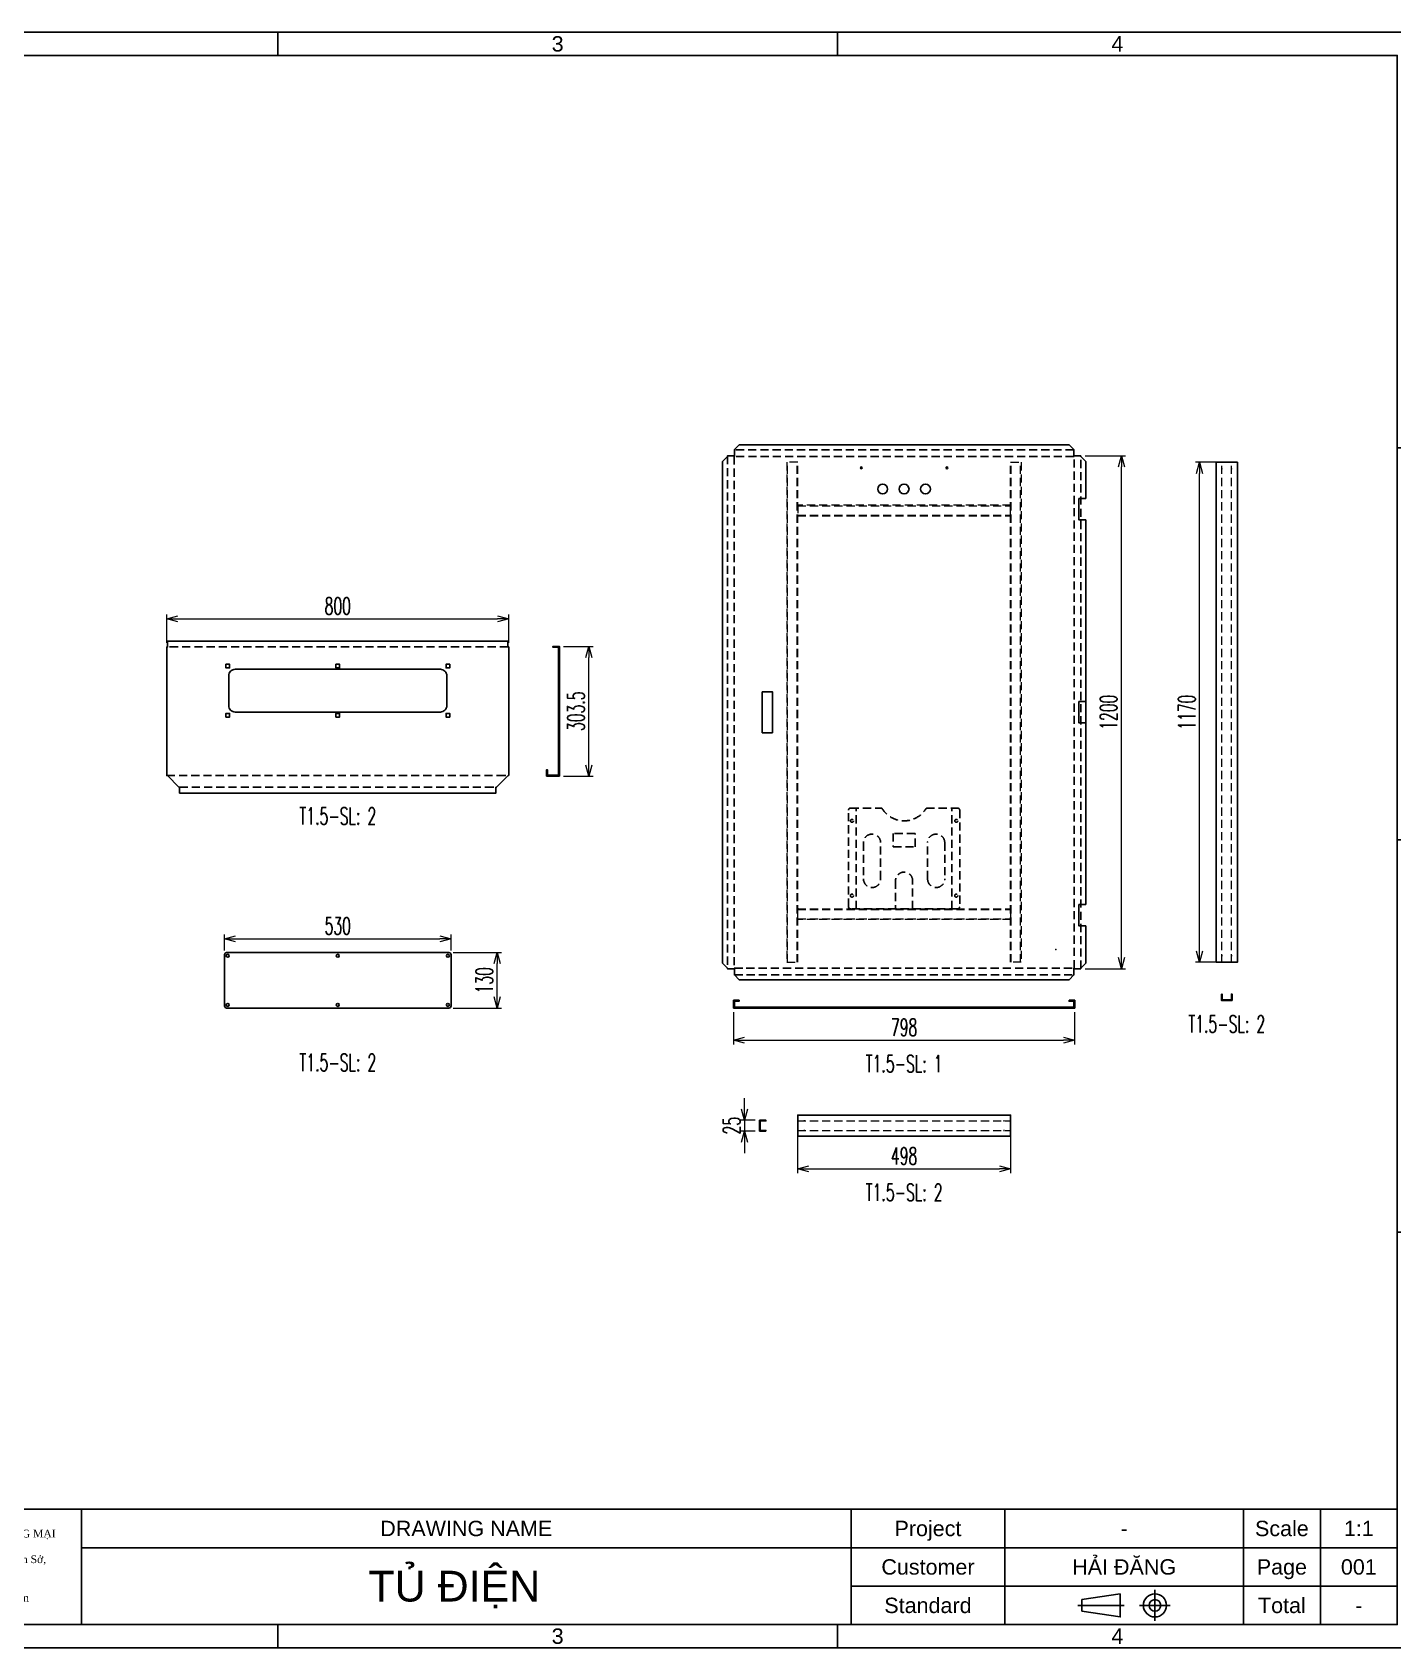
# Model space of a CAD drawing. Header units: millimetres. Extents: x 123558 to 149079, y -1073 to 14418.
# Drawn here: x 136349 to 139532, y 8184 to 11964 of the extents above; entities that cross this region are included whole.
import ezdxf
from ezdxf.enums import TextEntityAlignment as Align

# ---------------------------------------------------------------- set-up
doc = ezdxf.new("R2010")
doc.units = ezdxf.units.MM
doc.header["$LTSCALE"] = 3
doc.linetypes.add('HIDDEN', pattern=[9.525, 6.35, -3.175])
for name, color, linetype in [('@.DM. NÉT CHÍNH', 7, 'Continuous'), ('@.HIDDEN', 8, 'HIDDEN'), ('@.TEXT', 7, 'Continuous'), ('@.VISIBLE', 7, 'Continuous'), ('Ann_green', 3, 'Continuous'), ('dim', 7, 'Continuous')]:
    doc.layers.add(name, color=color, linetype=linetype)
doc.layers.add('@.DM. NÉT ĐỨT', color=8, linetype='HIDDEN', lineweight=9)
doc.styles.add('Ann_w01', font='romans.shx', dxfattribs={"width": 0.6, "bigfont": 'chineset.shx'})
doc.styles.add('Arial', font='arial.ttf')
doc.dimstyles.new('Dim 01_SC20', dxfattribs={"dimscale": 20, "dimtxt": 2, "dimasz": 1.3, "dimexe": 0.5, "dimexo": 0.5, "dimgap": 0.5, "dimtad": 1, "dimdec": 1, "dimzin": 12, "dimdsep": 46, "dimtxsty": 'Ann_w01', "dimblk": 'OPEN30', "dimcen": 1.5, "dimclrd": 6, "dimclre": 6, "dimclrt": 3, "dimadec": 1, "dimazin": 3, "dimtm": 1e-09, "dimtfac": 1, "dimtdec": 1, "dimtix": 1, "dimtmove": 0, "dimatfit": 3, "dimldrblk": 'OPEN30', "dimfxl": 1, "dimtolj": 1, "dimlwd": 20, "dimlwe": 20, "dimarcsym": 0})

# ---------------------------------------------------------------- blocks, each defined once
blk = doc.blocks.new('_Open30')
at = {"color": 0, "linetype": 'ByBlock', "lineweight": -2}
for p, q in [((-1, 0.27), (0, 0)), ((0, 0), (-1, -0.27)), ((0, 0), (-1, 0))]:
    blk.add_line(p, q, dxfattribs=at)
blk = doc.blocks.new('*D180')
at = {"layer": '@.VISIBLE', "color": 6, "lineweight": 20, "transparency": 16777216}
for p, q in [((137592.3, 10527), (137661.2, 10527)), ((137651.2, 10249.5), (137651.2, 10501)), ((137592.3, 10223.5), (137661.2, 10223.5))]:
    blk.add_line(p, q, dxfattribs=at)
at = {"layer": 'Defpoints', "color": 0, "transparency": 16777216}
for p in [(137582.3, 10527), (137651.2, 10527), (137582.3, 10223.5)]:
    blk.add_point(p, dxfattribs=at)
at = {"layer": '@.VISIBLE', "color": 6, "lineweight": 20, "transparency": 16777216, "xscale": 26, "yscale": 26, "zscale": 26}
for p, rotation in [((137651.2, 10527), 90), ((137651.2, 10223.5), 270)]:
    blk.add_blockref('_Open30', p, dxfattribs=dict(at, rotation=rotation))
at = {"layer": '@.VISIBLE', "color": 3, "transparency": 16777216, "insert": (137621.2, 10375.3), "char_height": 40, "attachment_point": 5, "rotation": 90, "style": 'Ann_w01'}
blk.add_mtext('\\A1;303.5', dxfattribs=at)
blk = doc.blocks.new('*D181')
at = {"layer": '@.VISIBLE', "color": 6, "lineweight": 20, "transparency": 16777216}
for p, q in [((136663.9, 10535.7), (136663.9, 10601.5)), ((136689.9, 10591.5), (137437.9, 10591.5)), ((137463.9, 10535.7), (137463.9, 10601.5))]:
    blk.add_line(p, q, dxfattribs=at)
at = {"layer": 'Defpoints', "color": 0, "transparency": 16777216}
for p in [(137463.9, 10591.5), (136663.9, 10525.7), (137463.9, 10525.7)]:
    blk.add_point(p, dxfattribs=at)
at = {"layer": '@.VISIBLE', "color": 6, "lineweight": 20, "transparency": 16777216, "xscale": 26, "yscale": 26, "zscale": 26, "rotation": 180}
blk.add_blockref('_Open30', (136663.9, 10591.5), dxfattribs=at)
at = {"layer": '@.VISIBLE', "color": 6, "lineweight": 20, "transparency": 16777216, "xscale": 26, "yscale": 26, "zscale": 26}
blk.add_blockref('_Open30', (137463.9, 10591.5), dxfattribs=at)
at = {"layer": '@.VISIBLE', "color": 3, "transparency": 16777216, "insert": (137063.9, 10621.5), "char_height": 40, "attachment_point": 5, "style": 'Ann_w01'}
blk.add_mtext('\\A1;800', dxfattribs=at)
blk = doc.blocks.new('*D182')
at = {"layer": '@.VISIBLE', "color": 6, "lineweight": 20, "transparency": 16777216}
for p, q in [((137989.7, 9670.9), (137989.7, 9595.8)), ((138787.7, 9670.9), (138787.7, 9595.8)), ((138015.7, 9605.8), (138761.7, 9605.8))]:
    blk.add_line(p, q, dxfattribs=at)
at = {"layer": 'Defpoints', "color": 0, "transparency": 16777216}
for p in [(137989.7, 9680.9), (138787.7, 9680.9), (138787.7, 9605.8)]:
    blk.add_point(p, dxfattribs=at)
at = {"layer": '@.VISIBLE', "color": 6, "lineweight": 20, "transparency": 16777216, "xscale": 26, "yscale": 26, "zscale": 26, "rotation": 180}
blk.add_blockref('_Open30', (137989.7, 9605.8), dxfattribs=at)
at = {"layer": '@.VISIBLE', "color": 6, "lineweight": 20, "transparency": 16777216, "xscale": 26, "yscale": 26, "zscale": 26}
blk.add_blockref('_Open30', (138787.7, 9605.8), dxfattribs=at)
at = {"layer": '@.VISIBLE', "color": 3, "transparency": 16777216, "insert": (138388.7, 9635.8), "char_height": 40, "attachment_point": 5, "style": 'Ann_w01'}
blk.add_mtext('\\A1;798', dxfattribs=at)
blk = doc.blocks.new('*D186')
at = {"layer": 'Defpoints', "color": 0, "transparency": 16777216}
for p in [(138802, 10972.9), (138897, 10972.9), (138802, 9772.9)]:
    blk.add_point(p, dxfattribs=at)
at = {"layer": 'dim', "color": 6, "lineweight": 20, "transparency": 16777216}
for p, q in [((138812, 10972.9), (138907, 10972.9)), ((138897, 9798.9), (138897, 10946.9)), ((138812, 9772.9), (138907, 9772.9))]:
    blk.add_line(p, q, dxfattribs=at)
at = {"layer": 'dim', "color": 6, "lineweight": 20, "transparency": 16777216, "xscale": 26, "yscale": 26, "zscale": 26}
for p, rotation in [((138897, 10972.9), 90), ((138897, 9772.9), 270)]:
    blk.add_blockref('_Open30', p, dxfattribs=dict(at, rotation=rotation))
at = {"layer": 'dim', "color": 3, "transparency": 16777216, "insert": (138867, 10372.9), "char_height": 40, "attachment_point": 5, "rotation": 90, "style": 'Ann_w01'}
blk.add_mtext('\\A1;1200', dxfattribs=at)
blk = doc.blocks.new('*D174')
at = {"layer": '@.VISIBLE', "color": 6, "lineweight": 20, "transparency": 16777216}
for p, q in [((138139.7, 9383.1), (138139.7, 9294.7)), ((138637.7, 9383.1), (138637.7, 9294.7)), ((138165.7, 9304.7), (138611.7, 9304.7))]:
    blk.add_line(p, q, dxfattribs=at)
at = {"layer": 'Defpoints', "color": 0, "transparency": 16777216}
for p in [(138139.7, 9393.1), (138637.7, 9393.1), (138637.7, 9304.7)]:
    blk.add_point(p, dxfattribs=at)
at = {"layer": '@.VISIBLE', "color": 6, "lineweight": 20, "transparency": 16777216, "xscale": 26, "yscale": 26, "zscale": 26, "rotation": 180}
blk.add_blockref('_Open30', (138139.7, 9304.7), dxfattribs=at)
at = {"layer": '@.VISIBLE', "color": 6, "lineweight": 20, "transparency": 16777216, "xscale": 26, "yscale": 26, "zscale": 26}
blk.add_blockref('_Open30', (138637.7, 9304.7), dxfattribs=at)
at = {"layer": '@.VISIBLE', "color": 3, "transparency": 16777216, "insert": (138388.7, 9334.7), "char_height": 40, "attachment_point": 5, "style": 'Ann_w01'}
blk.add_mtext('\\A1;498', dxfattribs=at)
blk = doc.blocks.new('*D185')
at = {"layer": '@.VISIBLE', "color": 6, "lineweight": 20, "transparency": 16777216}
for p, q in [((138015.4, 9444.1), (138015.4, 9470.1)), ((138040.5, 9418.1), (138005.4, 9418.1)), ((138015.4, 9418.1), (138015.4, 9393.1)), ((138040.5, 9393.1), (138005.4, 9393.1)), ((138015.4, 9367.1), (138015.4, 9341.1))]:
    blk.add_line(p, q, dxfattribs=at)
at = {"layer": 'Defpoints', "color": 0, "transparency": 16777216}
for p in [(138050.5, 9418.1), (138015.4, 9393.1), (138050.5, 9393.1)]:
    blk.add_point(p, dxfattribs=at)
at = {"layer": '@.VISIBLE', "color": 6, "lineweight": 20, "transparency": 16777216, "xscale": 26, "yscale": 26, "zscale": 26}
for p, rotation in [((138015.4, 9418.1), 270), ((138015.4, 9393.1), 90)]:
    blk.add_blockref('_Open30', p, dxfattribs=dict(at, rotation=rotation))
at = {"layer": '@.VISIBLE', "color": 3, "transparency": 16777216, "insert": (137985.4, 9405.6), "char_height": 40, "attachment_point": 5, "rotation": 90, "style": 'Ann_w01'}
blk.add_mtext('\\A1;25', dxfattribs=at)
blk = doc.blocks.new('A$C9bc63bcc')
at = {"layer": 'Ann_green', "color": 8, "linetype": 'HIDDEN'}
for p, q in [((18, 0), (18, 236)), ((242, 0), (242, 236))]:
    blk.add_line(p, q, dxfattribs=at)
for points in [[(260, 231), (260, 5, -0.414214), (255, 0), (5, 0, -0.414214), (0, 5), (0, 231, -0.414214), (5, 236), (78, 236, 0.57735), (182, 236), (255, 236, -0.414214)], [(55, 50), (55, 50, 0.414214), (75, 70), (75, 155, 0.414214), (55, 175), (55, 175, 0.414214), (35, 155), (35, 70, 0.414214)], [(205, 50), (205, 50, -0.414214), (185, 70), (185, 155, -0.414214), (205, 175), (205, 175, -0.414214), (225, 155), (225, 70, -0.414214)]]:
    blk.add_lwpolyline(points, format="xyb", close=True, dxfattribs=at)
blk.add_lwpolyline([(104.5, 145.5), (155.5, 145.5), (155.5, 176.5), (104.5, 176.5)], close=True, dxfattribs=at)
blk.add_lwpolyline([(150, 0), (150, 66, 1), (110, 66), (110, 0)], format="xyb", dxfattribs=at)
for centre in [(8, 206), (252, 206), (8, 31), (252, 31)]:
    blk.add_circle(centre, 3.5, dxfattribs=at)
blk = doc.blocks.new('*D175')
at = {"layer": 'Defpoints', "color": 0, "transparency": 16777216}
for p in [(139080, 10957.9), (139130.9, 10957.9), (139130.9, 9787.9)]:
    blk.add_point(p, dxfattribs=at)
at = {"layer": 'dim', "color": 6, "lineweight": 20, "transparency": 16777216}
for p, q in [((139120.9, 10957.9), (139070, 10957.9)), ((139080, 9813.9), (139080, 10931.9)), ((139120.9, 9787.9), (139070, 9787.9))]:
    blk.add_line(p, q, dxfattribs=at)
at = {"layer": 'dim', "color": 6, "lineweight": 20, "transparency": 16777216, "xscale": 26, "yscale": 26, "zscale": 26}
for p, rotation in [((139080, 10957.9), 90), ((139080, 9787.9), 270)]:
    blk.add_blockref('_Open30', p, dxfattribs=dict(at, rotation=rotation))
at = {"layer": 'dim', "color": 3, "transparency": 16777216, "insert": (139050, 10372.9), "char_height": 40, "attachment_point": 5, "rotation": 90, "style": 'Ann_w01'}
blk.add_mtext('\\A1;1170', dxfattribs=at)
blk = doc.blocks.new('*D208')
at = {"color": 6, "lineweight": 20, "transparency": 16777216}
for p, q in [((136798.9, 9815.7), (136798.9, 9852.9)), ((136824.9, 9842.9), (137302.9, 9842.9)), ((137328.9, 9815.7), (137328.9, 9852.9))]:
    blk.add_line(p, q, dxfattribs=at)
at = {"layer": 'Defpoints', "color": 0, "transparency": 16777216}
for p in [(137328.9, 9842.9), (136798.9, 9805.7), (137328.9, 9805.7)]:
    blk.add_point(p, dxfattribs=at)
at = {"color": 6, "lineweight": 20, "transparency": 16777216, "xscale": 26, "yscale": 26, "zscale": 26, "rotation": 180}
blk.add_blockref('_Open30', (136798.9, 9842.9), dxfattribs=at)
at = {"color": 6, "lineweight": 20, "transparency": 16777216, "xscale": 26, "yscale": 26, "zscale": 26}
blk.add_blockref('_Open30', (137328.9, 9842.9), dxfattribs=at)
at = {"color": 3, "transparency": 16777216, "insert": (137063.9, 9872.9), "char_height": 40, "attachment_point": 5, "style": 'Ann_w01'}
blk.add_mtext('\\A1;530', dxfattribs=at)
blk = doc.blocks.new('*D209')
at = {"color": 6, "lineweight": 20, "transparency": 16777216}
for p, q in [((137333.9, 9810.7), (137446.8, 9810.7)), ((137436.8, 9706.7), (137436.8, 9784.7)), ((137333.9, 9680.7), (137446.8, 9680.7))]:
    blk.add_line(p, q, dxfattribs=at)
at = {"layer": 'Defpoints', "color": 0, "transparency": 16777216}
for p in [(137323.9, 9810.7), (137436.8, 9810.7), (137323.9, 9680.7)]:
    blk.add_point(p, dxfattribs=at)
at = {"color": 6, "lineweight": 20, "transparency": 16777216, "xscale": 26, "yscale": 26, "zscale": 26}
for p, rotation in [((137436.8, 9810.7), 90), ((137436.8, 9680.7), 270)]:
    blk.add_blockref('_Open30', p, dxfattribs=dict(at, rotation=rotation))
at = {"color": 3, "transparency": 16777216, "insert": (137406.8, 9745.7), "char_height": 40, "attachment_point": 5, "rotation": 90, "style": 'Ann_w01'}
blk.add_mtext('\\A1;130', dxfattribs=at)
blk = doc.blocks.new('Standard ISO')
at = {"color": 6}
for p, q in [((-6, 0), (0, 0)), ((6, 0), (2, 0)), ((4, -2), (4, 2))]:
    blk.add_line(p, q, dxfattribs=at)
blk.add_lwpolyline([(-0.5, 1.5), (-0.5, -1.5), (-5.5, -0.75), (-5.5, 0.75), (-0.5, 1.5)])
for radius in [1.5, 0.75]:
    blk.add_circle((4, 0), radius)
blk = doc.blocks.new('A$C4dbb82d6')
at = {"layer": '@.VISIBLE'}
h = blk.add_hatch(color=30, dxfattribs=at)
h.dxf.hatch_style = 1
h.paths.add_polyline_path([(0.21, 4.97), (3.62, 1.56), (3.62, 5.97), (1.92, 5.97), (1.3, 5.35), (3.12, 5.35), (3.12, 2.59), (0.74, 4.97), (3.75, 7.98), (3.75, 8.51)])
h = blk.add_hatch(color=150, dxfattribs=at)
h.dxf.hatch_style = 1
h.paths.add_polyline_path([(6.76, 4.97), (4.37, 2.59), (4.37, 5.35), (6.2, 5.35), (5.58, 5.97), (3.88, 5.97), (3.88, 1.56), (7.29, 4.97), (3.75, 8.51), (3.75, 7.98)])
at = {"layer": '@.VISIBLE', "color": 30}
blk.add_lwpolyline([(3.62, 5.97), (3.62, 1.56), (0.21, 4.97), (3.75, 8.51), (3.75, 7.98), (0.74, 4.97), (3.12, 2.59), (3.12, 5.35), (1.3, 5.35), (1.92, 5.97)], close=True, dxfattribs=at)
at = {"layer": '@.VISIBLE', "color": 150}
blk.add_lwpolyline([(3.88, 5.97), (3.88, 1.56), (7.29, 4.97), (3.75, 8.51), (3.75, 7.98), (6.76, 4.97), (4.37, 2.59), (4.37, 5.35), (6.2, 5.35), (5.58, 5.97)], close=True, dxfattribs=at)
at = {"layer": '@.VISIBLE', "color": 30, "insert": (3.75, 0.51), "char_height": 1, "attachment_point": 5, "style": 'Ann_w01'}
blk.add_mtext_dynamic_manual_height_columns('{\\fArial|b1|i0|c0|p34;\\W1;TUAN ANH}', width=7.5, gutter_width=49.6, heights=[0], dxfattribs=at)
blk = doc.blocks.new('KHUNG BAN VE (Made by Tung)')
at = {"layer": '@.VISIBLE', "color": 8}
for p, q in [((75.75, 207), (75.75, 210)), ((148.5, 207), (148.5, 210)), ((221.25, 207), (221.25, 210)), ((3, 156), (0, 156)), ((294, 156), (297, 156)), ((3, 105), (0, 105)), ((294, 105), (297, 105)), ((3, 54), (0, 54)), ((294, 54), (297, 54)), ((23, 18), (23, 3)), ((53, 18), (53, 3)), ((73, 18), (73, 3)), ((123, 18), (123, 3)), ((223, 18), (223, 3)), ((243, 18), (243, 3)), ((274, 18), (274, 3)), ((284, 18), (284, 3)), ((3, 13), (73, 13)), ((123, 13), (294, 13)), ((3, 8), (73, 8)), ((23, 8), (3, 3)), ((223, 8), (294, 8)), ((75.75, 3), (75.75, 0)), ((148.5, 3), (148.5, 0)), ((221.25, 3), (221.25, 0))]:
    blk.add_line(p, q, dxfattribs=at)
for points in [[(0, 0), (297, 0), (297, 210), (0, 210)], [(3, 3), (294, 3), (294, 207), (3, 207)], [(3, 18), (294, 18), (294, 3), (3, 3)]]:
    blk.add_lwpolyline(points, close=True, dxfattribs=at)
at = {"xscale": 1.5, "yscale": 1.5, "zscale": 1.5}
blk.add_blockref('A$C4dbb82d6', (77.375, 4.041), dxfattribs=at)
blk.add_blockref('Standard ISO', (258.5, 5.5))
at = {"layer": '@.TEXT', "color": 1, "style": 'Arial'}
for s, p in [('1', (39.375, 208.5)), ('2', (112.125, 208.5)), ('3', (184.875, 208.5)), ('4', (257.625, 208.5)), ('A', (1.5, 181.5)), ('A', (295.5, 181.5)), ('B', (1.5, 130.5)), ('B', (295.5, 130.5)), ('C', (1.5, 79.5)), ('C', (295.5, 79.5)), ('D', (1.5, 28.5)), ('D', (295.5, 28.5)), ('02/12/2025', (63, 15.5)), ('02/12/2025', (63, 10.5)), ('1', (39.375, 1.5)), ('2', (112.125, 1.5)), ('3', (184.875, 1.5)), ('4', (257.625, 1.5))]:
    blk.add_text(s, height=2, dxfattribs=at).set_placement(p, align=Align.MIDDLE_CENTER)
at = {"layer": '@.TEXT', "color": 2, "style": 'Arial'}
for s, p in [('Designer', (13, 15.5)), ('DRAWING NAME', (173, 15.5)), ('Project', (233, 15.5)), ('Scale', (279, 15.5)), ('Approved', (13, 10.5)), ('Customer', (233, 10.5)), ('Page', (279, 10.5)), ('Name', (38, 5.5)), ('Date', (63, 5.5)), ('Standard', (233, 5.5)), ('Total', (279, 5.5))]:
    blk.add_text(s, height=2, dxfattribs=at).set_placement(p, align=Align.MIDDLE_CENTER)
at = {"layer": '@.TEXT', "color": 1, "style": 'Arial'}
for tag, height, p in [('DESIGNER_NAME', 2, (38, 15.5)), ('PROJECT_CODE', 2, (258.5, 15.5)), ('SCALE', 2, (289, 15.5)), ('APPROVED_NAME', 2, (38, 10.5)), ('CUSTOMER_NAME', 2, (258.5, 10.5)), ('PAGE', 2, (289, 10.5)), ('DRAWING_NAME', 4, (173, 8)), ('TOTAL', 2, (289, 5.5))]:
    blk.add_attdef(tag, text='', height=height, dxfattribs=at).set_placement(p, align=Align.MIDDLE_CENTER)
at = {"layer": '@.VISIBLE', "color": 30, "insert": (106, 10.5), "char_height": 1, "attachment_point": 5, "style": 'Ann_w01'}
blk.add_mtext_dynamic_manual_height_columns('{\\fTimes New Roman|b0|i0|c0|p18;\\W1;CTY TNHH SẢN XUẤT & THƯƠNG MẠI CƠ ĐIỆN TUẤN ANH\\PĐịa chỉ: Bến phà Vạn Phúc, Xã Ninh Sở, Huyện Thanh Trì, TP. Hà Nội\\PMST: 01081588698\\PEmail: ctytuananh68@gmail.com}', width=28.70976, gutter_width=99.197, heights=[0], dxfattribs=at)

msp = doc.modelspace()

# ---------------------------------------------------------------- linework, layer by layer
at = {"color": 1}
for p, q in [((139132.2, 10943.48), (139132.2, 10941.48)), ((139154.6, 10943.48), (139154.6, 10941.48)), ((139132.2, 9802.31), (139132.2, 9804.31)), ((139154.6, 9802.31), (139154.6, 9804.31)), ((138154.16, 9416.79), (138156.16, 9416.79)), ((138623.32, 9416.79), (138621.32, 9416.79)), ((138154.16, 9394.39), (138156.16, 9394.39)), ((138623.32, 9394.39), (138621.32, 9394.39))]:
    msp.add_line(p, q, dxfattribs=at)
for points in [[(139118.5, 9787.89), (139118.5, 10957.89), (139168.3, 10957.89), (139168.3, 9787.89)], [(139130.9, 9713.68), (139130.9, 9698.68), (139155.9, 9698.68), (139155.9, 9713.68), (139154.4, 9713.68), (139154.4, 9700.18), (139132.4, 9700.18), (139132.4, 9713.68)], [(138065.52, 9393.09), (138050.52, 9393.09), (138050.52, 9418.09), (138065.52, 9418.09), (138065.52, 9416.59), (138052.02, 9416.59), (138052.02, 9394.59), (138065.52, 9394.59)], [(138139.74, 9380.69), (138637.74, 9380.69), (138637.74, 9430.49), (138139.74, 9430.49)]]:
    msp.add_lwpolyline(points, close=True)
at = {"layer": '@.DM. NÉT ĐỨT', "linetype": 'HIDDEN'}
for p, q in [((138116.24, 9787.89), (138116.24, 10957.89)), ((138138.24, 9787.89), (138138.24, 10957.89)), ((138639.24, 9787.89), (138639.24, 10957.89)), ((138661.24, 9787.89), (138661.24, 10957.89)), ((139132.2, 9787.89), (139132.2, 10957.89)), ((139154.6, 9787.89), (139154.6, 10957.89)), ((138139.74, 10856.39), (138637.74, 10856.39)), ((138139.74, 10834.39), (138637.74, 10834.39)), ((138139.74, 9911.39), (138637.74, 9911.39)), ((138139.74, 9889.39), (138637.74, 9889.39)), ((138139.74, 9416.79), (138637.74, 9416.79)), ((138139.74, 9394.39), (138637.74, 9394.39))]:
    msp.add_line(p, q, dxfattribs=at)
at = {"layer": '@.DM. NÉT ĐỨT'}
for points in [[(138139.74, 9787.89), (138139.74, 10957.89), (138114.74, 10957.89), (138114.74, 9787.89)], [(138637.74, 9787.89), (138637.74, 10957.89), (138662.74, 10957.89), (138662.74, 9787.89)], [(138139.74, 10832.89), (138637.74, 10832.89), (138637.74, 10857.89), (138139.74, 10857.89)], [(138139.74, 9912.89), (138637.74, 9912.89), (138637.74, 9887.89), (138139.74, 9887.89)]]:
    msp.add_lwpolyline(points, close=True, dxfattribs=at)
at = {"layer": '@.HIDDEN'}
for p, q in [((137461.93, 10525.73), (136665.93, 10525.73)), ((136663.93, 10224.83), (137463.93, 10224.83)), ((136693.93, 10197.43), (137433.93, 10197.43))]:
    msp.add_line(p, q, dxfattribs=at)
for points in [[(137975.64, 10972.89), (137975.64, 9772.89)], [(138785.84, 10986.99), (137991.64, 10986.99)], [(138801.84, 9772.89), (138801.84, 10972.89)], [(137991.64, 9758.79), (138785.84, 9758.79)]]:
    msp.add_lwpolyline(points, dxfattribs=at)
msp.add_lwpolyline([(137991.04, 9774.19), (138786.44, 9774.19), (138786.44, 10971.59), (137991.04, 10971.59)], close=True, dxfattribs=at)
at = {"layer": '@.VISIBLE'}
for p, q in [((137991.64, 10972.89), (137991.64, 10971.59)), ((138009.17, 10986.99), (138011.17, 10986.99)), ((138009.17, 10971.59), (138011.17, 10971.59)), ((138768.31, 10986.99), (138766.31, 10986.99)), ((138768.31, 10971.59), (138766.31, 10971.59)), ((138785.84, 10972.89), (138785.84, 10971.59)), ((137975.64, 10955.6), (137975.64, 10953.6)), ((137991.04, 10955.6), (137991.04, 10953.6)), ((138786.44, 10955.6), (138786.44, 10953.6)), ((138801.84, 10955.6), (138801.84, 10953.6)), ((136670.53, 10525.73), (136672.53, 10525.73)), ((137457.32, 10525.73), (137455.32, 10525.73)), ((136670.53, 10224.83), (136672.53, 10224.83)), ((137457.32, 10224.83), (137455.32, 10224.83)), ((136699.09, 10197.43), (136701.09, 10197.43)), ((137428.76, 10197.43), (137426.76, 10197.43)), ((137975.64, 9790.19), (137975.64, 9792.19)), ((137991.04, 9790.19), (137991.04, 9792.19)), ((138742.74, 9817.89), (138744.74, 9817.89)), ((138743.74, 9816.89), (138743.74, 9818.89)), ((138786.44, 9790.19), (138786.44, 9792.19)), ((138801.84, 9790.19), (138801.84, 9792.19)), ((137991.64, 9772.89), (137991.64, 9774.19)), ((138009.17, 9774.19), (138011.17, 9774.19)), ((138009.17, 9758.79), (138011.17, 9758.79)), ((138768.31, 9774.19), (138766.31, 9774.19)), ((138768.31, 9758.79), (138766.31, 9758.79)), ((138785.84, 9772.89), (138785.84, 9774.19))]:
    msp.add_line(p, q, dxfattribs=at)
for points in [[(138002.74, 10998.69), (137991.64, 10987.59), (137991.64, 10972.89), (137975.44, 10972.89), (137975.44, 10971.39), (137963.94, 10959.89)], [(138774.74, 10998.69), (138002.74, 10998.69)], [(138774.74, 10998.69), (138785.84, 10987.59), (138785.84, 10972.89), (138802.04, 10972.89), (138802.04, 10971.39), (138813.54, 10959.89)], [(137963.94, 10959.89), (137963.94, 9785.89)], [(138813.54, 10872.89), (138813.54, 10959.89)], [(138813.54, 10872.89), (138797.84, 10872.89), (138797.84, 10822.89), (138813.54, 10822.89)], [(138139.74, 10830.89), (138139.74, 10832.89), (138141.74, 10832.89)], [(138637.74, 10830.89), (138637.74, 10832.89), (138635.74, 10832.89)], [(138813.54, 9922.89), (138813.54, 10822.89)], [(138813.54, 10397.89), (138797.84, 10397.89), (138797.84, 10347.89), (138813.54, 10347.89)], [(138139.74, 9914.89), (138139.74, 9912.89), (138141.74, 9912.89)], [(138637.74, 9914.89), (138637.74, 9912.89), (138635.74, 9912.89)], [(138813.54, 9922.89), (138797.84, 9922.89), (138797.84, 9872.89), (138813.54, 9872.89)], [(138813.54, 9785.89), (138813.54, 9872.89)], [(138002.74, 9747.09), (137991.64, 9758.19), (137991.64, 9772.89), (137975.44, 9772.89), (137975.44, 9774.39), (137963.94, 9785.89)], [(138774.74, 9747.09), (138785.84, 9758.19), (138785.84, 9772.89), (138802.04, 9772.89), (138802.04, 9774.39), (138813.54, 9785.89)], [(138002.74, 9747.09), (138774.74, 9747.09)]]:
    msp.add_lwpolyline(points, dxfattribs=at)
for points in [[(137463.93, 10224.63), (137462.43, 10224.63), (137435.43, 10197.63), (137433.93, 10197.63), (137433.93, 10183.73), (136693.93, 10183.73), (136693.93, 10197.63), (136692.43, 10197.63), (136665.43, 10224.63), (136663.93, 10224.63), (136663.93, 10525.73), (136665.93, 10525.73), (136665.93, 10539.43), (137461.93, 10539.43), (137461.93, 10525.73), (137463.93, 10525.73)], [(137580.3, 10525.03), (137580.3, 10225.53), (137554.3, 10225.53), (137554.3, 10238.53), (137552.3, 10238.53), (137552.3, 10223.53), (137582.3, 10223.53), (137582.3, 10527.03), (137567.3, 10527.03), (137567.3, 10525.03)], [(136802.18, 10485.28), (136802.18, 10476.78), (136810.68, 10476.78), (136810.68, 10485.28)], [(137059.68, 10485.28), (137059.68, 10476.78), (137068.18, 10476.78), (137068.18, 10485.28)], [(137325.68, 10485.28), (137325.68, 10476.78), (137317.18, 10476.78), (137317.18, 10485.28)], [(138056.74, 10420.89), (138080.74, 10420.89), (138080.74, 10324.89), (138056.74, 10324.89)], [(136802.18, 10361.78), (136802.18, 10370.28), (136810.68, 10370.28), (136810.68, 10361.78)], [(137059.68, 10361.78), (137059.68, 10370.28), (137068.18, 10370.28), (137068.18, 10361.78)], [(137325.68, 10361.78), (137325.68, 10370.28), (137317.18, 10370.28), (137317.18, 10361.78)]]:
    msp.add_lwpolyline(points, close=True, dxfattribs=at)
for points in [[(136808.93, 10458.53), (136808.93, 10388.53, 0.4142136), (136823.93, 10373.53), (137303.93, 10373.53, 0.4142136), (137318.93, 10388.53), (137318.93, 10458.53, 0.4142136), (137303.93, 10473.53), (136823.93, 10473.53, 0.4142136)], [(136798.93, 9805.67), (136798.93, 9685.67, 0.4142136), (136803.93, 9680.67), (137323.93, 9680.67, 0.4142136), (137328.93, 9685.67), (137328.93, 9805.67, 0.4142136), (137323.93, 9810.67), (136803.93, 9810.67, 0.4142136)]]:
    msp.add_lwpolyline(points, format="xyb", close=True, dxfattribs=at)
at = {"layer": '@.VISIBLE', "color": 4}
msp.add_lwpolyline([(138774.76, 9698.92), (138774.74, 9696.92), (138785.74, 9696.92), (138785.74, 9682.92), (137991.74, 9682.92), (137991.74, 9696.92), (138002.74, 9696.92), (138002.74, 9698.92), (137989.74, 9698.92), (137989.74, 9680.92), (138787.74, 9680.92), (138787.74, 9698.92), (138774.74, 9698.92)], dxfattribs=at)
at = {"layer": '@.VISIBLE'}
for centre, radius in [((138288.74, 10944.89), 2), ((138488.74, 10944.89), 2), ((138338.74, 10895.39), 11.5), ((138388.74, 10895.39), 11.5), ((138438.74, 10895.39), 11.5), ((136806.43, 9803.17), 3.5), ((137063.93, 9803.17), 3.5), ((137321.43, 9803.17), 3.5), ((136806.43, 9688.17), 3.5), ((137063.93, 9688.17), 3.5), ((137321.43, 9688.17), 3.5)]:
    msp.add_circle(centre, radius, dxfattribs=at)

# ---------------------------------------------------------------- block references
at = {"layer": '@.DM. NÉT CHÍNH'}
msp.add_blockref('A$C9bc63bcc', (138258.74, 9912.89), dxfattribs=at)
at = {"layer": '@.VISIBLE'}
ref = msp.add_blockref('KHUNG BAN VE (Made by Tung)', (134250.5, 8184.06), dxfattribs=dict(at, xscale=18, yscale=18, zscale=18))
ref.add_attrib('APPROVED_NAME', '-', dxfattribs={"layer": '@.TEXT', "color": 1, "height": 36, "style": 'Arial'}).set_placement((134934.5, 8373.06), align=Align.MIDDLE_CENTER)
ref.add_attrib('TOTAL', '-', dxfattribs={"layer": '@.TEXT', "color": 1, "height": 36, "style": 'Arial'}).set_placement((139452.5, 8283.06), align=Align.MIDDLE_CENTER)
ref.add_attrib('PAGE', '001', dxfattribs={"layer": '@.TEXT', "color": 1, "height": 36, "style": 'Arial'}).set_placement((139452.5, 8373.06), align=Align.MIDDLE_CENTER)
ref.add_attrib('SCALE', '1:1', dxfattribs={"layer": '@.TEXT', "color": 1, "height": 36, "style": 'Arial'}).set_placement((139452.5, 8463.06), align=Align.MIDDLE_CENTER)
ref.add_attrib('CUSTOMER_NAME', 'HẢI ĐĂNG', dxfattribs={"layer": '@.TEXT', "color": 1, "height": 36, "style": 'Arial'}).set_placement((138903.5, 8373.06), align=Align.MIDDLE_CENTER)
ref.add_attrib('PROJECT_CODE', '-', dxfattribs={"layer": '@.TEXT', "color": 1, "height": 36, "style": 'Arial'}).set_placement((138903.5, 8463.06), align=Align.MIDDLE_CENTER)
ref.add_attrib('DRAWING_NAME', 'TỦ ĐIỆN  ', dxfattribs={"layer": '@.TEXT', "color": 1, "height": 72, "style": 'Arial'}).set_placement((137364.5, 8328.06), align=Align.MIDDLE_CENTER)

# ---------------------------------------------------------------- texts
at = {"layer": '@.VISIBLE', "color": 1, "style": 'Ann_w01', "width": 0.6}
for s, p in [('T1.5-SL: 2', (137063.93, 10130.04)), ('T1.5-SL: 2', (139143.4, 9643.39)), ('T1.5-SL: 2', (137063.93, 9553.38)), ('T1.5-SL: 1', (138388.74, 9550.5)), ('T1.5-SL: 2', (138388.74, 9249.44))]:
    msp.add_text(s, height=40, dxfattribs=at).set_placement(p, align=Align.MIDDLE_CENTER)

# ---------------------------------------------------------------- dimensions: what is measured, and where the dimension line sits
dim = msp.add_linear_dim(base=(137328.93, 9842.87), p1=(136798.93, 9805.67), p2=(137328.93, 9805.67), dimstyle='Dim 01_SC20')
dim.commit()
dim.dimension.update_dxf_attribs({"geometry": '*D208', "text_midpoint": (137063.93, 9872.87)})
dim = msp.add_linear_dim(base=(137436.79, 9810.67), p1=(137323.93, 9680.67), p2=(137323.93, 9810.67), angle=90, dimstyle='Dim 01_SC20')
dim.commit()
dim.dimension.update_dxf_attribs({"geometry": '*D209', "text_midpoint": (137406.79, 9745.67)})
at = {"layer": '@.VISIBLE'}
for base, p1, p2, picture, middle in [((137463.93, 10591.49), (136663.93, 10525.73), (137463.93, 10525.73), '*D181', (137063.93, 10621.49)), ((138787.74, 9605.79), (137989.74, 9680.92), (138787.74, 9680.92), '*D182', (138388.74, 9635.79)), ((138637.74, 9304.73), (138139.74, 9393.09), (138637.74, 9393.09), '*D174', (138388.74, 9334.73))]:
    dim = msp.add_linear_dim(base=base, p1=p1, p2=p2, dimstyle='Dim 01_SC20', dxfattribs=at)
    dim.commit()
    dim.dimension.update_dxf_attribs({"geometry": picture, "text_midpoint": middle})
for base, p1, p2, picture, middle in [((137651.24, 10527.03), (137582.3, 10223.53), (137582.3, 10527.03), '*D180', (137621.24, 10375.28)), ((138015.35, 9393.09), (138050.52, 9418.09), (138050.52, 9393.09), '*D185', (137985.35, 9405.59))]:
    dim = msp.add_linear_dim(base=base, p1=p1, p2=p2, angle=90, dimstyle='Dim 01_SC20', dxfattribs=at)
    dim.commit()
    dim.dimension.update_dxf_attribs({"geometry": picture, "text_midpoint": middle})
at = {"layer": 'dim'}
for base, p1, p2, picture, middle in [((138897.01, 10972.89), (138802.04, 9772.89), (138802.04, 10972.89), '*D186', (138867.01, 10372.89)), ((139079.97, 10957.89), (139130.9, 9787.89), (139130.9, 10957.89), '*D175', (139049.97, 10372.89))]:
    dim = msp.add_linear_dim(base=base, p1=p1, p2=p2, angle=90, dimstyle='Dim 01_SC20', dxfattribs=at)
    dim.commit()
    dim.dimension.update_dxf_attribs({"geometry": picture, "text_midpoint": middle})

doc.saveas('drawing.dxf')
